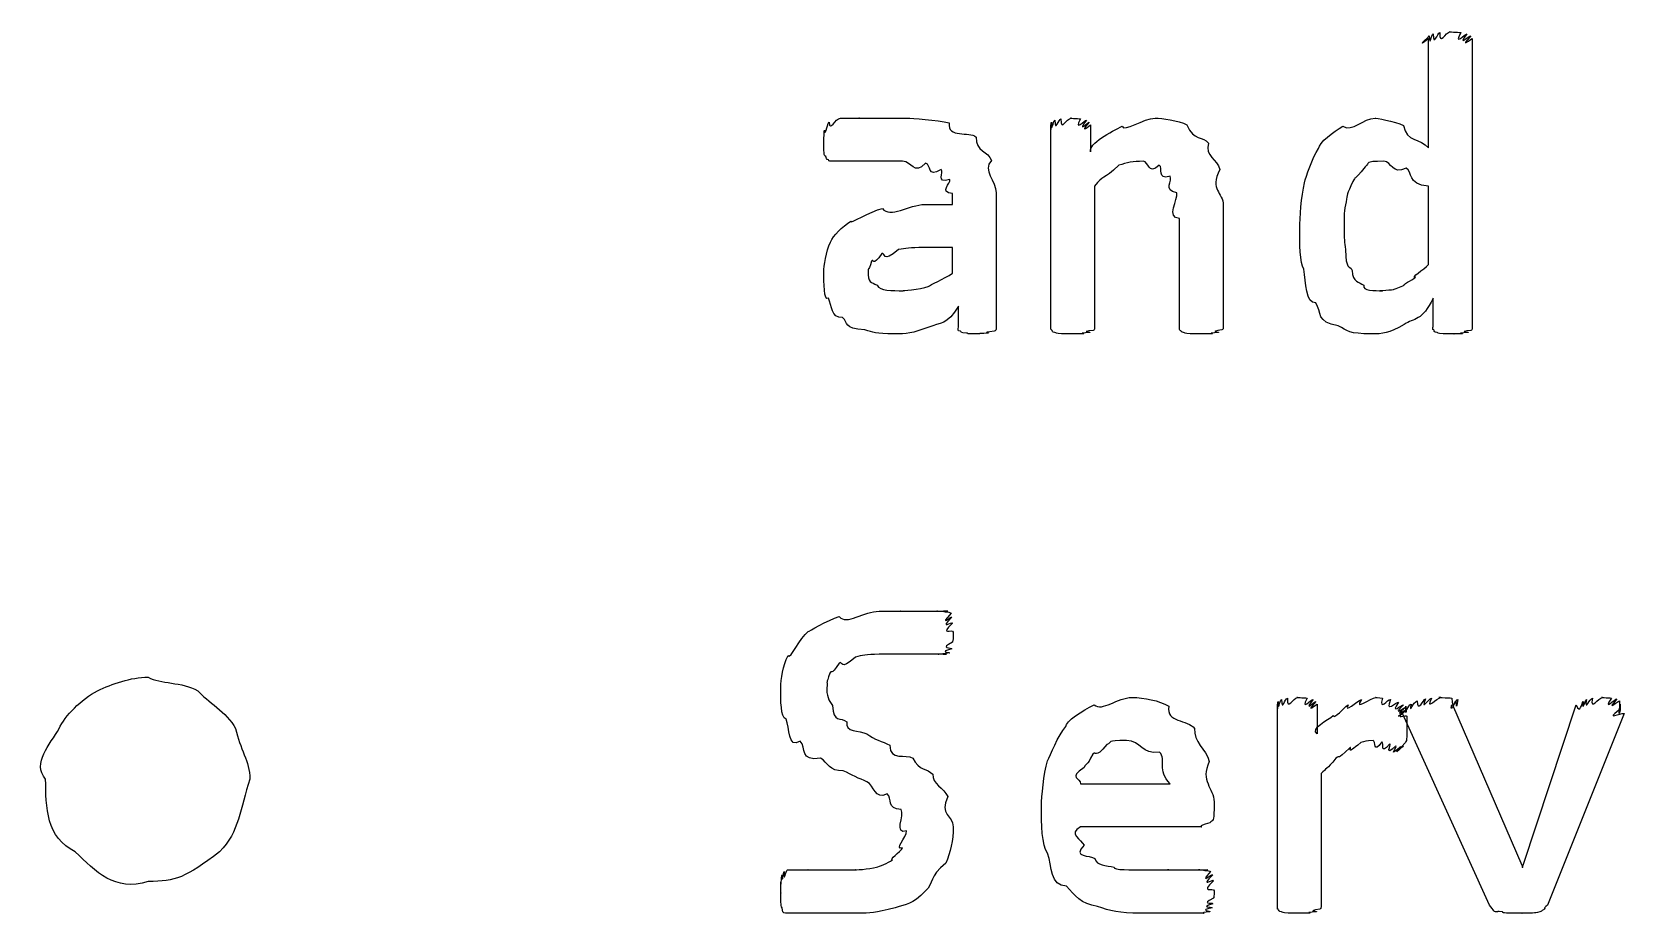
# Model space of a CAD drawing. Header units: millimetres. Extents: x 0 to 216, y 0 to 279.
# Drawn here: x 19.27 to 32.3, y 19.75 to 26.96 of the extents above; entities that cross this region are included whole.
import ezdxf

# ---------------------------------------------------------------- set-up
doc = ezdxf.new("R2010")
doc.units = ezdxf.units.MM
doc.layers.get('0').update_dxf_attribs({"linetype": 'CONTINUOUS'})

msp = doc.modelspace()

# ---------------------------------------------------------------- linework, layer by layer
at = {"color": 0}
for p, q in [((30.6999, 26.0105), (30.6999, 26.9034)), ((31.0582, 26.9034), (31.0582, 24.5442)), ((27.6104, 24.5442), (27.6104, 26.1979)), ((27.9356, 26.1979), (27.9356, 25.9774)), ((27.9687, 25.6963), (27.9687, 24.5442)), ((30.6999, 25.0569), (30.6999, 25.6963)), ((26.5796, 25.5475), (26.8056, 25.5475)), ((26.8056, 25.5475), (26.8056, 25.6357)), ((27.1639, 25.6412), (27.1639, 24.5442)), ((29.0215, 25.5364), (29.0215, 24.5442)), ((28.6632, 24.5442), (28.6632, 25.4317)), ((26.8056, 25.1947), (26.5686, 25.1947)), ((26.8056, 24.9852), (26.8056, 25.1947)), ((30.7385, 24.5497), (30.7385, 24.7813)), ((26.8552, 24.5442), (26.8552, 24.7151)), ((20.2241, 21.6807), (20.2241, 21.6807)), ((29.4638, 19.8065), (29.4638, 21.4602)), ((29.789, 21.4602), (29.789, 21.2176)), ((31.1988, 19.8176), (30.4877, 21.383)), ((30.8956, 21.4547), (31.4634, 20.1428)), ((31.4744, 20.1428), (31.9098, 21.4547)), ((32.3012, 21.383), (31.6728, 19.8176)), ((32.2682, 21.4602), (32.2682, 21.4602)), ((30.5222, 21.2783), (30.5222, 21.2783)), ((29.8221, 20.8925), (29.8221, 19.8065)), ((27.8543, 20.8098), (28.5874, 20.8098)), ((28.9457, 20.6609), (28.9457, 20.6003)), ((26.8111, 20.457), (26.8111, 20.457)), ((28.841, 20.457), (27.8543, 20.457)), ((31.4634, 20.1428), (31.4689, 20.1208)), ((31.4689, 20.1208), (31.4744, 20.1428))]:
    msp.add_line(p, q, dxfattribs=at)
for points in [[(30.6999, 26.9034), (30.5842, 26.8111), (30.7013, 26.9172), (30.7055, 26.9255)], [(30.7055, 26.9255), (30.7123, 26.8263), (30.7233, 26.9379), (30.7385, 26.942)], [(30.7385, 26.942), (30.7413, 26.8332), (30.7716, 26.9489), (30.7937, 26.953)], [(30.7937, 26.953), (30.7854, 26.84), (30.8433, 26.9586), (30.8763, 26.9586)], [(30.8763, 26.9586), (30.8556, 26.9586), (30.9425, 26.9558), (30.9645, 26.953)], [(30.9645, 26.953), (30.8997, 26.8332), (31.0031, 26.9448), (31.0141, 26.942)], [(31.0141, 26.942), (30.9259, 26.8263), (31.0389, 26.9324), (31.0472, 26.9255)], [(31.0472, 26.9255), (30.9397, 26.8111), (31.0582, 26.9103), (31.0582, 26.9034)], [(25.7583, 26.1538), (25.7638, 26.0904), (25.7776, 26.1979), (25.7969, 26.2199)], [(25.7969, 26.2199), (25.7996, 26.1345), (25.8465, 26.253), (25.8906, 26.253)], [(25.8906, 26.253), (25.8878, 26.253), (25.9857, 26.253), (26.0449, 26.253)], [(26.0449, 26.253), (26.0064, 26.253), (26.1662, 26.253), (26.2323, 26.253)], [(26.2323, 26.253), (26.2599, 26.253), (26.3715, 26.253), (26.4418, 26.253)], [(26.4418, 26.253), (26.4611, 26.253), (26.6857, 26.2392), (26.7781, 26.2144)], [(26.7781, 26.2144), (26.7629, 26.0835), (26.9434, 26.1497), (26.9985, 26.0987)], [(27.6104, 26.1979), (27.6104, 26.1056), (27.6117, 26.2117), (27.6159, 26.2199)], [(27.6159, 26.2199), (27.6173, 26.1207), (27.6283, 26.2323), (27.6435, 26.2365)], [(27.6435, 26.2365), (27.6462, 26.1317), (27.6738, 26.2475), (27.6931, 26.2475)], [(27.6931, 26.2475), (27.6876, 26.1345), (27.7427, 26.253), (27.7757, 26.253)], [(27.7757, 26.253), (27.7496, 26.253), (27.8309, 26.2503), (27.8529, 26.2475)], [(27.8529, 26.2475), (27.7937, 26.1317), (27.8915, 26.2434), (27.9025, 26.2365)], [(27.9025, 26.2365), (27.8157, 26.1207), (27.9204, 26.2268), (27.9246, 26.2199)], [(27.9246, 26.2199), (27.8267, 26.1056), (27.9356, 26.2048), (27.9356, 26.1979)], [(27.9356, 25.9774), (27.9149, 26.0463), (28.1092, 26.1428), (28.1947, 26.1869)], [(28.1947, 26.1869), (28.2057, 26.1345), (28.3724, 26.253), (28.4648, 26.253)], [(28.4648, 26.253), (28.5171, 26.253), (28.6536, 26.2337), (28.7238, 26.1979)], [(28.7238, 26.1979), (28.7789, 26.0615), (28.8561, 26.1111), (28.9002, 26.049)], [(29.8015, 26.0049), (29.8042, 26.0505), (29.9227, 26.1455), (29.9999, 26.1869)], [(29.9999, 26.1869), (30.0771, 26.1345), (30.1653, 26.253), (30.2645, 26.253)], [(30.2645, 26.253), (30.2603, 26.253), (30.4257, 26.2323), (30.496, 26.1924)], [(30.496, 26.1924), (30.518, 26.0546), (30.6338, 26.0904), (30.6999, 26.0105)], [(25.7528, 26.0546), (25.7528, 26.0463), (25.7542, 26.1317), (25.7583, 26.1538)], [(26.9985, 26.0987), (26.9944, 25.9801), (27.0991, 25.9829), (27.1253, 25.9057)], [(25.7528, 25.9884), (25.7528, 25.9801), (25.7528, 26.0325), (25.7528, 26.0546)], [(25.7693, 25.9388), (25.7555, 25.9402), (25.7555, 25.9691), (25.7528, 25.9884)], [(25.7914, 25.9112), (25.7707, 25.914), (25.7762, 25.9278), (25.7693, 25.9388)], [(28.9002, 26.049), (28.8671, 25.9402), (28.9746, 25.9182), (28.9939, 25.8341)], [(29.6857, 25.7238), (29.6981, 25.7748), (29.7491, 25.9278), (29.8015, 26.0049)], [(25.8189, 25.9002), (25.7859, 25.9002), (25.7983, 25.903), (25.7914, 25.9112)], [(25.8906, 25.9002), (25.8107, 25.9002), (25.8327, 25.9002), (25.8189, 25.9002)], [(26.0119, 25.9002), (25.8768, 25.9002), (25.9237, 25.9002), (25.8906, 25.9002)], [(26.1772, 25.9002), (26.0904, 25.9002), (26.0587, 25.9002), (26.0119, 25.9002)], [(26.3977, 25.9002), (26.2185, 25.9002), (26.2434, 25.9002), (26.1772, 25.9002)], [(26.5851, 25.8837), (26.4914, 25.7817), (26.4708, 25.9002), (26.3977, 25.9002)], [(26.7119, 25.8341), (26.5934, 25.7597), (26.6361, 25.8727), (26.5851, 25.8837)], [(26.7836, 25.7514), (26.6595, 25.7156), (26.745, 25.812), (26.7119, 25.8341)], [(27.1253, 25.9057), (27.0454, 25.8258), (27.1639, 25.7404), (27.1639, 25.6412)], [(28.1671, 25.8671), (28.0362, 25.7418), (28.0376, 25.7914), (27.9687, 25.6963)], [(28.3656, 25.9002), (28.2829, 25.9002), (28.2333, 25.8892), (28.1671, 25.8671)], [(28.4978, 25.8671), (28.4, 25.7817), (28.4165, 25.9002), (28.3656, 25.9002)], [(28.586, 25.779), (28.473, 25.7418), (28.5337, 25.8479), (28.4978, 25.8671)], [(28.9939, 25.8341), (28.903, 25.6577), (29.0215, 25.6536), (29.0215, 25.5364)], [(30.1818, 25.8561), (30.0798, 25.7238), (30.1074, 25.7859), (30.0826, 25.7349)], [(30.3361, 25.9002), (30.1653, 25.9002), (30.2259, 25.8851), (30.1818, 25.8561)], [(30.518, 25.8451), (30.4037, 25.7817), (30.3982, 25.9002), (30.3361, 25.9002)], [(30.6999, 25.6963), (30.5208, 25.7128), (30.5759, 25.812), (30.518, 25.8451)], [(26.8056, 25.6357), (26.6899, 25.6494), (26.7973, 25.7183), (26.7836, 25.7514)], [(28.6411, 25.6412), (28.5213, 25.6646), (28.6108, 25.7418), (28.586, 25.779)], [(29.6471, 25.349), (29.6471, 25.4372), (29.6595, 25.6136), (29.6857, 25.7238)], [(30.0826, 25.7349), (30.0288, 25.6246), (30.0385, 25.6315), (30.0275, 25.5695)], [(26.2323, 25.5144), (26.293, 25.4289), (26.4501, 25.5475), (26.5796, 25.5475)], [(28.6632, 25.4317), (28.5474, 25.44), (28.6549, 25.5888), (28.6411, 25.6412)], [(30.0275, 25.5695), (30.0068, 25.4992), (30.0109, 25.4441), (30.0109, 25.3821)], [(25.8079, 25.2388), (25.83, 25.2939), (25.903, 25.3655), (25.9733, 25.4096)], [(25.9733, 25.4096), (25.9691, 25.3848), (26.129, 25.4923), (26.2323, 25.5144)], [(29.6802, 25.0183), (29.6471, 25.0651), (29.6471, 25.2347), (29.6471, 25.349)], [(30.0109, 25.3821), (30.0068, 25.2498), (30.0137, 25.2443), (30.022, 25.1781)], [(25.7528, 24.9962), (25.7528, 25.0362), (25.7707, 25.1685), (25.8079, 25.2388)], [(26.2268, 25.145), (26.1497, 25.0293), (26.1621, 25.1092), (26.1441, 25.0844)], [(26.3646, 25.1781), (26.2227, 25.0583), (26.2626, 25.1588), (26.2268, 25.145)], [(26.5686, 25.1947), (26.4542, 25.1947), (26.4225, 25.1891), (26.3646, 25.1781)], [(30.022, 25.1781), (30.0247, 25.0031), (30.0509, 25.0583), (30.0771, 25.0073)], [(26.1441, 25.0844), (26.1124, 24.9811), (26.1166, 25.0362), (26.1166, 25.0073)], [(29.7794, 24.7427), (29.6912, 24.7344), (29.7022, 24.9108), (29.6802, 25.0183)], [(30.5952, 24.9521), (30.547, 24.9439), (30.6627, 25.0155), (30.6999, 25.0569)], [(25.7914, 24.7813), (25.7528, 24.7454), (25.7528, 24.9149), (25.7528, 24.9962)], [(26.1166, 25.0073), (26.1124, 24.8998), (26.14, 24.9149), (26.1882, 24.886)], [(26.1882, 24.886), (26.2117, 24.8419), (26.3109, 24.8419), (26.4032, 24.8419)], [(26.6072, 24.875), (26.6196, 24.8888), (26.7353, 24.937), (26.8056, 24.9852)], [(30.0771, 25.0073), (30.0771, 24.9039), (30.1336, 24.9191), (30.1708, 24.886)], [(30.1708, 24.886), (30.1542, 24.8419), (30.2617, 24.8419), (30.3251, 24.8419)], [(30.4133, 24.8529), (30.4216, 24.8557), (30.4712, 24.8708), (30.5015, 24.886)], [(30.5015, 24.886), (30.4808, 24.8888), (30.5621, 24.926), (30.5952, 24.9521)], [(25.9071, 24.6214), (25.8079, 24.6214), (25.8203, 24.7179), (25.7914, 24.7813)], [(26.4032, 24.8419), (26.377, 24.8419), (26.5438, 24.8529), (26.6072, 24.875)], [(30.3251, 24.8419), (30.2452, 24.8419), (30.383, 24.8447), (30.4133, 24.8529)], [(30.7385, 24.7813), (30.6503, 24.5911), (30.5814, 24.6173), (30.5015, 24.5663)], [(26.8552, 24.7151), (26.767, 24.5622), (26.7009, 24.5801), (26.6127, 24.5442)], [(29.9613, 24.5553), (29.7822, 24.5801), (29.8263, 24.6655), (29.7794, 24.7427)], [(26.089, 24.5222), (25.9071, 24.5332), (25.9581, 24.5773), (25.9071, 24.6214)], [(26.3315, 24.4891), (26.1676, 24.4891), (26.1621, 24.5001), (26.089, 24.5222)], [(26.6127, 24.5442), (26.4721, 24.4891), (26.4308, 24.4891), (26.3315, 24.4891)], [(26.8718, 24.5112), (26.84, 24.5112), (26.8552, 24.5291), (26.8552, 24.5442)], [(26.9214, 24.4946), (26.8621, 24.496), (26.8828, 24.5029), (26.8718, 24.5112)], [(27.0095, 24.4891), (26.9062, 24.4891), (26.9434, 24.4905), (26.9214, 24.4946)], [(27.0977, 24.4946), (26.9834, 24.4891), (27.0495, 24.4891), (27.0095, 24.4891)], [(27.1473, 24.5112), (27.0233, 24.496), (27.1198, 24.4974), (27.0977, 24.4946)], [(27.1639, 24.5442), (27.1639, 24.5112), (27.1584, 24.5181), (27.1473, 24.5112)], [(27.6159, 24.5222), (27.6104, 24.5181), (27.6104, 24.536), (27.6104, 24.5442)], [(27.6435, 24.5001), (27.6214, 24.5029), (27.6228, 24.5139), (27.6159, 24.5222)], [(27.6986, 24.4891), (27.6462, 24.4919), (27.6572, 24.496), (27.6435, 24.5001)], [(27.9301, 24.5001), (27.8116, 24.4919), (27.8997, 24.4919), (27.8749, 24.4891)], [(27.9576, 24.5167), (27.8378, 24.5029), (27.9438, 24.5071), (27.9301, 24.5001)], [(27.9687, 24.5442), (27.9659, 24.5139), (27.9645, 24.5236), (27.9576, 24.5167)], [(28.6687, 24.5167), (28.6646, 24.5139), (28.6632, 24.5332), (28.6632, 24.5442)], [(28.6963, 24.5001), (28.6756, 24.5029), (28.6756, 24.5126), (28.6687, 24.5167)], [(28.7514, 24.4891), (28.7018, 24.4919), (28.71, 24.496), (28.6963, 24.5001)], [(28.9829, 24.5001), (28.8671, 24.4919), (28.9526, 24.4919), (28.9278, 24.4891)], [(29.0105, 24.5222), (28.8919, 24.5029), (28.9967, 24.5071), (28.9829, 24.5001)], [(29.0215, 24.5442), (29.0215, 24.5181), (29.0173, 24.5291), (29.0105, 24.5222)], [(30.2314, 24.4891), (30.0509, 24.4891), (30.0385, 24.5112), (29.9613, 24.5553)], [(30.5015, 24.5663), (30.3706, 24.4891), (30.3306, 24.4891), (30.2314, 24.4891)], [(30.744, 24.5222), (30.7275, 24.5181), (30.7385, 24.5387), (30.7385, 24.5497)], [(30.7716, 24.5001), (30.7385, 24.5029), (30.7509, 24.5139), (30.744, 24.5222)], [(30.8212, 24.4891), (30.7633, 24.4919), (30.7854, 24.496), (30.7716, 24.5001)], [(31.0251, 24.5001), (30.9066, 24.4919), (30.9976, 24.4919), (30.9755, 24.4891)], [(31.0472, 24.5167), (30.9287, 24.5029), (31.0362, 24.5071), (31.0251, 24.5001)], [(31.0582, 24.5442), (31.0582, 24.5139), (31.0541, 24.5236), (31.0472, 24.5167)], [(27.7868, 24.4891), (27.6944, 24.4891), (27.7234, 24.4891), (27.6986, 24.4891)], [(27.8749, 24.4891), (27.7647, 24.4891), (27.8226, 24.4891), (27.7868, 24.4891)], [(28.8451, 24.4891), (28.7486, 24.4891), (28.7762, 24.4891), (28.7514, 24.4891)], [(28.9278, 24.4891), (28.8189, 24.4891), (28.8782, 24.4891), (28.8451, 24.4891)], [(30.9039, 24.4891), (30.8047, 24.4891), (30.8433, 24.4891), (30.8212, 24.4891)], [(30.9755, 24.4891), (30.8626, 24.4891), (30.9287, 24.4891), (30.9039, 24.4891)], [(25.626, 22.0555), (25.6232, 22.0472), (25.7831, 22.1506), (25.8796, 22.1768)], [(25.8796, 22.1768), (25.936, 22.1023), (26.0863, 22.2209), (26.2048, 22.2209)], [(26.2048, 22.2209), (26.2296, 22.2209), (26.3219, 22.2209), (26.3812, 22.2209)], [(26.3812, 22.2209), (26.3481, 22.2209), (26.4942, 22.2209), (26.5465, 22.2209)], [(26.5465, 22.2209), (26.5686, 22.2209), (26.643, 22.2209), (26.6843, 22.2209)], [(26.6843, 22.2209), (26.6526, 22.2209), (26.756, 22.2209), (26.767, 22.2209)], [(26.767, 22.2209), (26.6788, 22.2209), (26.7904, 22.2154), (26.7946, 22.2043)], [(26.7946, 22.2043), (26.6857, 22.0845), (26.8001, 22.185), (26.8001, 22.1713)], [(26.8001, 22.1713), (26.6899, 22.0582), (26.8056, 22.1437), (26.8056, 22.1216)], [(25.4606, 21.8571), (25.4799, 21.824), (25.5557, 22.0031), (25.626, 22.0555)], [(26.8056, 22.1216), (26.6926, 22.0183), (26.8111, 22.0789), (26.8111, 22.05)], [(26.8111, 22.05), (26.8111, 21.959), (26.8084, 21.9921), (26.8056, 21.9673)], [(26.8001, 21.9122), (26.6816, 21.8819), (26.7904, 21.886), (26.7836, 21.8791)], [(26.8056, 21.9673), (26.6899, 21.9122), (26.8029, 21.926), (26.8001, 21.9122)], [(25.4, 21.5925), (25.4, 21.6655), (25.4193, 21.7799), (25.4606, 21.8571)], [(25.8796, 21.7964), (25.8038, 21.6807), (25.8203, 21.7468), (25.8024, 21.7138)], [(26.0119, 21.846), (25.8741, 21.7248), (25.9154, 21.8185), (25.8796, 21.7964)], [(26.2048, 21.8681), (26.0973, 21.8681), (26.067, 21.8598), (26.0119, 21.846)], [(26.4142, 21.8681), (26.2489, 21.8681), (26.2819, 21.8681), (26.2048, 21.8681)], [(26.5741, 21.8681), (26.4914, 21.8681), (26.4763, 21.8681), (26.4142, 21.8681)], [(26.6843, 21.8681), (26.5796, 21.8681), (26.6182, 21.8681), (26.5741, 21.8681)], [(26.756, 21.8681), (26.6416, 21.8681), (26.7174, 21.8681), (26.6843, 21.8681)], [(26.7836, 21.8791), (26.6678, 21.8681), (26.767, 21.8681), (26.756, 21.8681)], [(19.8107, 21.5704), (19.9278, 21.6256), (20.0835, 21.6807), (20.2241, 21.6807)], [(20.2241, 21.6807), (20.3247, 21.6256), (20.4997, 21.6435), (20.632, 21.5704)], [(25.8024, 21.7138), (25.7707, 21.6173), (25.7803, 21.6531), (25.7803, 21.6201)], [(19.4965, 21.2617), (19.5419, 21.3637), (19.6784, 21.5001), (19.8107, 21.5704)], [(20.632, 21.5704), (20.7064, 21.4822), (20.8662, 21.3968), (20.9407, 21.2617)], [(25.4441, 21.3389), (25.4, 21.3499), (25.4, 21.4933), (25.4, 21.5925)], [(25.7803, 21.6201), (25.7707, 21.5181), (25.7941, 21.496), (25.8244, 21.4492)], [(27.9645, 21.4547), (28.0307, 21.3968), (28.1588, 21.5153), (28.2732, 21.5153)], [(28.2732, 21.5153), (28.3793, 21.5153), (28.4909, 21.4905), (28.5764, 21.4437)], [(29.4694, 21.4822), (29.4707, 21.383), (29.4817, 21.4946), (29.4969, 21.4988)], [(29.4969, 21.4988), (29.4997, 21.394), (29.5272, 21.5098), (29.5465, 21.5098)], [(29.5465, 21.5098), (29.541, 21.3968), (29.5961, 21.5153), (29.6292, 21.5153)], [(29.6292, 21.5153), (29.603, 21.5153), (29.6843, 21.5126), (29.7064, 21.5098)], [(29.7064, 21.5098), (29.6471, 21.394), (29.745, 21.5057), (29.756, 21.4988)], [(29.756, 21.4988), (29.6692, 21.383), (29.7739, 21.4891), (29.778, 21.4822)], [(30.0426, 21.4547), (30.004, 21.3789), (30.1157, 21.4905), (30.1529, 21.4988)], [(30.1529, 21.4988), (30.0812, 21.3968), (30.2314, 21.5153), (30.2686, 21.5153)], [(30.2686, 21.5153), (30.2493, 21.5153), (30.3017, 21.5126), (30.3237, 21.5098)], [(30.3237, 21.5098), (30.2934, 21.394), (30.3678, 21.5057), (30.3899, 21.4988)], [(30.3899, 21.4988), (30.3416, 21.3789), (30.4367, 21.4836), (30.456, 21.4767)], [(30.609, 21.4878), (30.6048, 21.3858), (30.6641, 21.5001), (30.6751, 21.5043)], [(30.6751, 21.5043), (30.631, 21.394), (30.7055, 21.5098), (30.7248, 21.5098)], [(30.7248, 21.5098), (30.671, 21.3968), (30.7716, 21.5153), (30.8019, 21.5153)], [(30.8019, 21.5153), (30.7371, 21.5153), (30.8681, 21.5126), (30.8901, 21.5098)], [(30.8901, 21.5098), (30.8984, 21.394), (30.9287, 21.5057), (30.9397, 21.4988)], [(30.9397, 21.4988), (30.9204, 21.383), (30.9425, 21.4891), (30.9177, 21.4822)], [(31.965, 21.4822), (31.9539, 21.383), (31.9815, 21.4946), (31.9925, 21.4988)], [(31.9925, 21.4988), (31.976, 21.394), (32.0201, 21.5098), (32.0421, 21.5098)], [(32.0421, 21.5098), (32.0201, 21.3968), (32.0918, 21.5153), (32.1248, 21.5153)], [(32.1248, 21.5153), (32.0821, 21.5153), (32.1772, 21.5126), (32.1965, 21.5098)], [(32.1965, 21.5098), (32.1193, 21.394), (32.2296, 21.507), (32.2406, 21.5043)], [(32.2406, 21.5043), (32.1414, 21.3858), (32.2585, 21.4946), (32.2626, 21.4878)], [(25.8244, 21.4492), (25.83, 21.3058), (25.8919, 21.3568), (25.9402, 21.3169)], [(27.733, 21.2783), (27.7289, 21.3169), (27.8722, 21.4133), (27.9645, 21.4547)], [(28.5764, 21.4437), (28.5488, 21.3058), (28.7307, 21.3389), (28.7859, 21.2617)], [(29.4638, 21.4602), (29.4638, 21.3679), (29.4652, 21.474), (29.4694, 21.4822)], [(29.778, 21.4822), (29.6802, 21.3679), (29.789, 21.4671), (29.789, 21.4602)], [(29.789, 21.2176), (29.7284, 21.2617), (29.88, 21.3293), (29.9213, 21.3665)], [(29.9213, 21.3665), (29.9296, 21.3348), (30.0054, 21.4326), (30.0426, 21.4547)], [(30.456, 21.4767), (30.3789, 21.3637), (30.4863, 21.4616), (30.4946, 21.4547)], [(30.4946, 21.4547), (30.3926, 21.3499), (30.507, 21.4395), (30.5111, 21.4326)], [(30.4877, 21.383), (30.3995, 21.3238), (30.5235, 21.4106), (30.5208, 21.4216)], [(30.5111, 21.4326), (30.4009, 21.3389), (30.5167, 21.4216), (30.5167, 21.4106)], [(30.5167, 21.4106), (30.4037, 21.3169), (30.5222, 21.383), (30.5222, 21.361)], [(30.5153, 21.4437), (30.5098, 21.3568), (30.5291, 21.4561), (30.5594, 21.4602)], [(30.5208, 21.4216), (30.5098, 21.3458), (30.5153, 21.4395), (30.5153, 21.4437)], [(30.5594, 21.4602), (30.5387, 21.372), (30.5759, 21.4795), (30.609, 21.4878)], [(30.9177, 21.4822), (30.8736, 21.3679), (30.8874, 21.4657), (30.8956, 21.4547)], [(31.9098, 21.4547), (31.9388, 21.3679), (31.9567, 21.474), (31.965, 21.4822)], [(32.2571, 21.4106), (32.1414, 21.3196), (32.2709, 21.394), (32.3012, 21.383)], [(32.2626, 21.4271), (32.2626, 21.3348), (32.2599, 21.4175), (32.2571, 21.4106)], [(32.2626, 21.4878), (32.2654, 21.372), (32.2682, 21.4712), (32.2682, 21.4602)], [(32.2682, 21.4437), (32.2654, 21.3458), (32.2654, 21.434), (32.2626, 21.4271)], [(32.2682, 21.4602), (32.2654, 21.3568), (32.2682, 21.4505), (32.2682, 21.4437)], [(19.3862, 20.8484), (19.2732, 20.9779), (19.4221, 21.1294), (19.4965, 21.2617)], [(20.9407, 21.2617), (20.9751, 21.0964), (21.0564, 20.9917), (21.0564, 20.8484)], [(25.5598, 21.157), (25.4579, 21.0923), (25.473, 21.2687), (25.4441, 21.3389)], [(25.9402, 21.3169), (25.925, 21.2287), (26.0422, 21.2466), (26.1056, 21.2176)], [(27.5842, 20.9972), (27.6035, 21.044), (27.6696, 21.2011), (27.733, 21.2783)], [(28.7859, 21.2617), (28.7762, 21.1515), (28.8809, 21.0936), (28.9071, 20.9917)], [(30.5222, 21.361), (30.5222, 21.2755), (30.5222, 21.3141), (30.5222, 21.2783)], [(30.5222, 21.2783), (30.5222, 21.2066), (30.5222, 21.2176), (30.5222, 21.1956)], [(25.7252, 21.0192), (25.5571, 20.9889), (25.6109, 21.1046), (25.5598, 21.157)], [(26.1056, 21.2176), (26.1676, 21.1694), (26.2296, 21.157), (26.293, 21.1239)], [(26.293, 21.1239), (26.2957, 20.9889), (26.4211, 21.0592), (26.4804, 21.0192)], [(28.0693, 21.1294), (27.9645, 21.0041), (27.9866, 21.0854), (27.9535, 21.0523)], [(28.2291, 21.1625), (28.0555, 21.1625), (28.1161, 21.1515), (28.0693, 21.1294)], [(28.4992, 21.0688), (28.3531, 21.044), (28.3504, 21.1625), (28.2291, 21.1625)], [(30.1473, 21.146), (30.0068, 21.0261), (30.0867, 21.1239), (30.0536, 21.1019)], [(30.2466, 21.1625), (30.1873, 21.1625), (30.1804, 21.157), (30.1473, 21.146)], [(30.3182, 21.1515), (30.2466, 21.044), (30.2714, 21.1625), (30.2466, 21.1625)], [(30.3844, 21.135), (30.2934, 21.033), (30.343, 21.1474), (30.3182, 21.1515)], [(30.434, 21.1184), (30.3306, 21.022), (30.4023, 21.1308), (30.3844, 21.135)], [(30.4726, 21.1129), (30.3596, 21.011), (30.4478, 21.1143), (30.434, 21.1184)], [(30.4946, 21.1184), (30.3816, 21.011), (30.4836, 21.1129), (30.4726, 21.1129)], [(30.5111, 21.146), (30.3926, 21.022), (30.5015, 21.1253), (30.4946, 21.1184)], [(30.5222, 21.1956), (30.5222, 21.1625), (30.518, 21.157), (30.5111, 21.146)], [(25.9126, 20.9145), (25.7969, 20.9117), (25.7872, 20.982), (25.7252, 21.0192)], [(26.4804, 21.0192), (26.5355, 20.9117), (26.5975, 20.9379), (26.6458, 20.8869)], [(27.5346, 20.6279), (27.5346, 20.7064), (27.5511, 20.8869), (27.5842, 20.9972)], [(27.9535, 21.0523), (27.9011, 20.9421), (27.8997, 20.9862), (27.8819, 20.9421)], [(28.5874, 20.8098), (28.4744, 20.92), (28.5612, 21.0054), (28.4992, 21.0688)], [(28.9071, 20.9917), (28.8272, 20.8277), (28.9457, 20.778), (28.9457, 20.6609)], [(29.9434, 21.0192), (29.8634, 20.9159), (29.8662, 20.9434), (29.8221, 20.8925)], [(30.0536, 21.1019), (29.9406, 20.9862), (29.9834, 21.055), (29.9434, 21.0192)], [(19.6288, 20.253), (19.3918, 20.3688), (19.3862, 20.6168), (19.3862, 20.8484)], [(21.0564, 20.8484), (20.9751, 20.603), (20.9737, 20.4184), (20.8084, 20.253)], [(26.1056, 20.8263), (26.0422, 20.8497), (25.9788, 20.8842), (25.9126, 20.9145)], [(26.6458, 20.8869), (26.6347, 20.8098), (26.7367, 20.7739), (26.767, 20.705)], [(27.8819, 20.9421), (27.7468, 20.8566), (27.8543, 20.8566), (27.8543, 20.8098)], [(26.2709, 20.7271), (26.1676, 20.6733), (26.1676, 20.796), (26.1056, 20.8263)], [(26.3867, 20.6003), (26.2626, 20.6003), (26.3178, 20.6899), (26.2709, 20.7271)], [(26.4308, 20.4239), (26.3219, 20.3867), (26.4156, 20.5521), (26.3867, 20.6003)], [(26.767, 20.705), (26.6926, 20.5521), (26.8111, 20.5521), (26.8111, 20.457)], [(27.5842, 20.242), (27.5346, 20.3054), (27.5346, 20.4804), (27.5346, 20.6279)], [(28.9457, 20.6003), (28.9457, 20.5011), (28.9347, 20.5121), (28.9126, 20.49)], [(26.8111, 20.457), (26.8111, 20.3467), (26.7904, 20.2475), (26.7505, 20.1593)], [(27.8543, 20.457), (27.7468, 20.4018), (27.8626, 20.3522), (27.8819, 20.3081)], [(28.9126, 20.49), (28.7831, 20.457), (28.8658, 20.457), (28.841, 20.457)], [(26.3977, 20.2861), (26.3219, 20.2654), (26.4308, 20.3715), (26.4308, 20.4239)], [(20.2241, 20.0105), (19.954, 19.9237), (19.7942, 20.0904), (19.6288, 20.253)], [(20.8084, 20.253), (20.53, 20.0408), (20.4515, 20.0105), (20.2241, 20.0105)], [(26.315, 20.1869), (26.2819, 20.1883), (26.3784, 20.2489), (26.3977, 20.2861)], [(27.7385, 19.9719), (27.6035, 19.9719), (27.62, 20.1345), (27.5842, 20.242)], [(27.8819, 20.3081), (27.784, 20.1993), (27.9287, 20.231), (27.9701, 20.1979)], [(27.9701, 20.1979), (27.9824, 20.1373), (28.0638, 20.1442), (28.1299, 20.1263)], [(25.4, 20.005), (25.4028, 19.9457), (25.4069, 20.0504), (25.411, 20.0656)], [(25.411, 20.0656), (25.4138, 19.9747), (25.4234, 20.089), (25.4276, 20.0932)], [(25.4276, 20.0932), (25.4248, 19.9857), (25.4441, 20.1042), (25.4551, 20.1042)], [(25.4551, 20.1042), (25.451, 20.1042), (25.4896, 20.1042), (25.5157, 20.1042)], [(25.5157, 20.1042), (25.5061, 20.1042), (25.5819, 20.1042), (25.626, 20.1042)], [(25.626, 20.1042), (25.5984, 20.1042), (25.728, 20.1042), (25.7914, 20.1042)], [(25.7914, 20.1042), (25.841, 20.1042), (25.9264, 20.1042), (26.0119, 20.1042)], [(26.0119, 20.1042), (25.9871, 20.1042), (26.1304, 20.1111), (26.1827, 20.1263)], [(26.1827, 20.1263), (26.2075, 20.1331), (26.2778, 20.1607), (26.315, 20.1869)], [(26.7505, 20.1593), (26.6127, 20.0518), (26.654, 19.9953), (26.5851, 19.9333)], [(28.1299, 20.1263), (28.1147, 20.1042), (28.2759, 20.1042), (28.3724, 20.1042)], [(28.3724, 20.1042), (28.4055, 20.1042), (28.5171, 20.1042), (28.5764, 20.1042)], [(28.5764, 20.1042), (28.5226, 20.1042), (28.6839, 20.1042), (28.7252, 20.1042)], [(28.7252, 20.1042), (28.7252, 20.1042), (28.8037, 20.1042), (28.83, 20.1042)], [(28.83, 20.1042), (28.7803, 20.1042), (28.8809, 20.1042), (28.8961, 20.1042)], [(28.8961, 20.1042), (28.8051, 20.1042), (28.914, 20.1001), (28.9181, 20.0932)], [(28.9181, 20.0932), (28.8162, 19.9747), (28.9305, 20.0794), (28.9347, 20.0656)], [(28.9347, 20.0656), (28.8244, 19.9499), (28.9402, 20.0381), (28.9402, 20.016)], [(25.4, 19.9168), (25.4, 19.8975), (25.4, 19.9829), (25.4, 20.005)], [(26.5851, 19.9333), (26.4721, 19.8134), (26.4322, 19.8286), (26.3371, 19.7955)], [(27.9921, 19.8065), (27.857, 19.8245), (27.8074, 19.8975), (27.7385, 19.9719)], [(28.9402, 20.016), (28.8272, 19.9058), (28.9457, 19.9664), (28.9457, 19.9333)], [(28.9457, 19.9333), (28.9457, 19.8506), (28.9429, 19.8906), (28.9402, 19.8727)], [(25.411, 19.7955), (25.4, 19.8093), (25.4, 19.8644), (25.4, 19.9168)], [(28.3393, 19.7514), (28.174, 19.7514), (28.0913, 19.7693), (27.9921, 19.8065)], [(28.9347, 19.8286), (28.8203, 19.7914), (28.9319, 19.8065), (28.9292, 19.7955)], [(28.9402, 19.8727), (28.8244, 19.8176), (28.9374, 19.8424), (28.9347, 19.8286)], [(29.4694, 19.7845), (29.4638, 19.7804), (29.4638, 19.7983), (29.4638, 19.8065)], [(29.8221, 19.8065), (29.8194, 19.7804), (29.818, 19.7914), (29.8111, 19.7845)], [(31.2649, 19.7624), (31.2374, 19.7542), (31.2346, 19.7762), (31.1988, 19.8176)], [(31.6728, 19.8176), (31.6301, 19.7804), (31.6618, 19.7914), (31.6508, 19.7845)], [(25.4386, 19.7514), (25.4138, 19.7514), (25.4179, 19.7652), (25.411, 19.7955)], [(25.5102, 19.7514), (25.44, 19.7514), (25.4524, 19.7514), (25.4386, 19.7514)], [(25.6425, 19.7514), (25.5102, 19.7514), (25.5461, 19.7514), (25.5102, 19.7514)], [(25.8189, 19.7514), (25.7307, 19.7514), (25.6935, 19.7514), (25.6425, 19.7514)], [(26.0284, 19.7514), (25.863, 19.7514), (25.8851, 19.7514), (25.8189, 19.7514)], [(26.3371, 19.7955), (26.1634, 19.7514), (26.1386, 19.7514), (26.0284, 19.7514)], [(28.5543, 19.7514), (28.3834, 19.7514), (28.4165, 19.7514), (28.3393, 19.7514)], [(28.7307, 19.7514), (28.6329, 19.7514), (28.6205, 19.7514), (28.5543, 19.7514)], [(28.8575, 19.7514), (28.7362, 19.7514), (28.7817, 19.7514), (28.7307, 19.7514)], [(28.9126, 19.7624), (28.8024, 19.7514), (28.8906, 19.7514), (28.8575, 19.7514)], [(28.9292, 19.7955), (28.8134, 19.7693), (28.9195, 19.7735), (28.9126, 19.7624)], [(29.4969, 19.7624), (29.4749, 19.7652), (29.4762, 19.7762), (29.4694, 19.7845)], [(29.552, 19.7514), (29.4997, 19.7542), (29.5107, 19.7583), (29.4969, 19.7624)], [(29.6402, 19.7514), (29.5479, 19.7514), (29.5768, 19.7514), (29.552, 19.7514)], [(29.7284, 19.7514), (29.6182, 19.7514), (29.6761, 19.7514), (29.6402, 19.7514)], [(29.7835, 19.7624), (29.665, 19.7542), (29.7532, 19.7542), (29.7284, 19.7514)], [(29.8111, 19.7845), (29.6912, 19.7652), (29.7973, 19.7693), (29.7835, 19.7624)], [(31.3035, 19.7624), (31.2553, 19.7652), (31.276, 19.7693), (31.2649, 19.7624)], [(31.3642, 19.7514), (31.2842, 19.7542), (31.3173, 19.7583), (31.3035, 19.7624)], [(31.4579, 19.7514), (31.3366, 19.7514), (31.389, 19.7514), (31.3642, 19.7514)], [(31.5516, 19.7514), (31.4096, 19.7514), (31.4937, 19.7514), (31.4579, 19.7514)], [(31.6122, 19.7624), (31.5791, 19.7542), (31.5764, 19.7542), (31.5516, 19.7514)], [(31.6508, 19.7845), (31.6122, 19.7652), (31.6301, 19.7693), (31.6122, 19.7624)]]:
    msp.add_open_spline(points, degree=3, dxfattribs=at)

doc.saveas('drawing.dxf')
